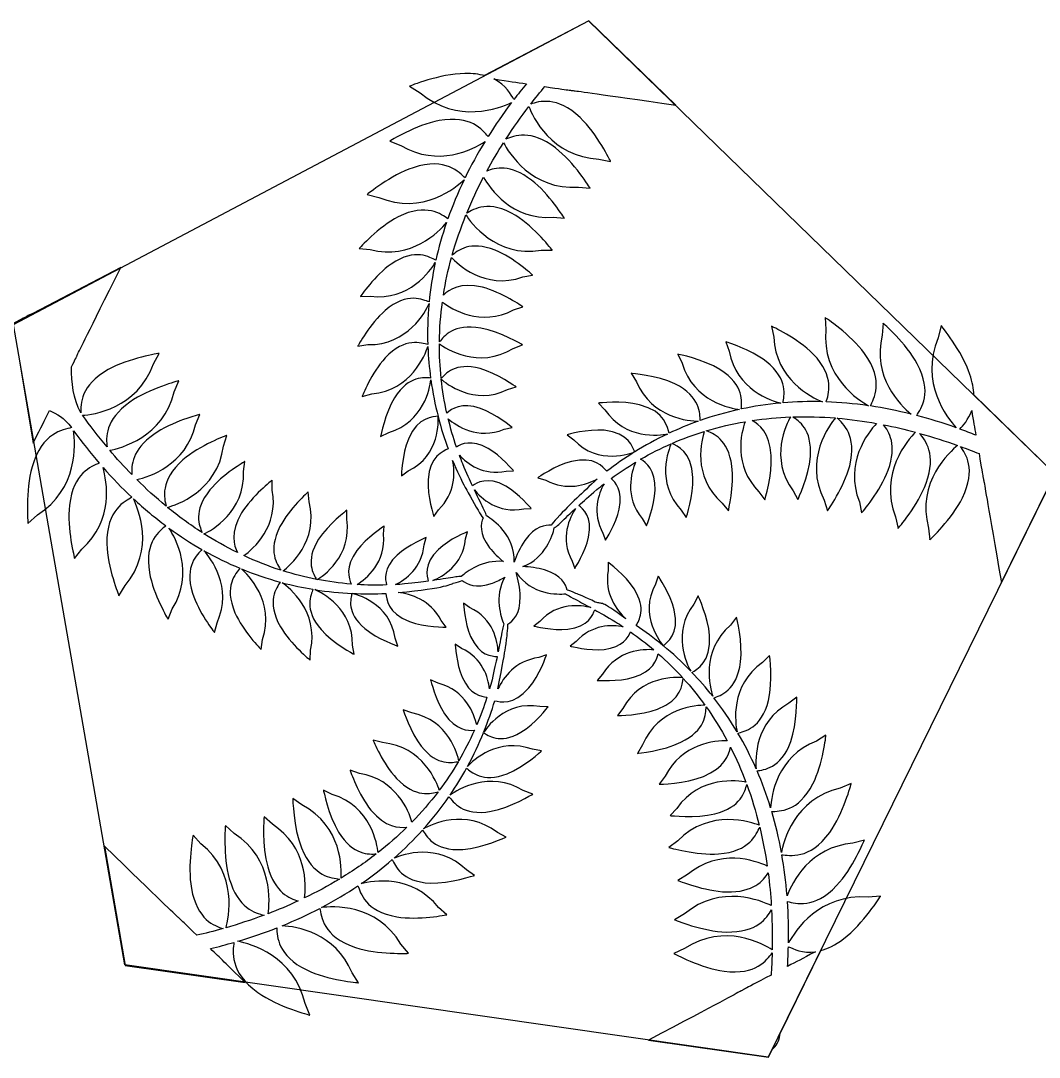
# Model space of a CAD drawing. Extents: x 3 to 836, y 0 to 587.
# Drawn here: x 282.9 to 557.4, y 285.3 to 564.7 of the extents above; entities that cross this region are included whole.
import ezdxf

# ---------------------------------------------------------------- set-up
doc = ezdxf.new("R2010")
doc.units = 0
doc.layers.add('Layer_1', color=7, linetype='CONTINUOUS')

msp = doc.modelspace()

# ---------------------------------------------------------------- linework, layer by layer
at = {"layer": 'Layer_1', "color": 7}
msp.add_lwpolyline([(281.009825, 482.801567), (435.924309, 564.614141), (561.603915, 442.563171), (484.36369, 285.31896), (310.946993, 310.187663), (281.009825, 482.801567)], dxfattribs=at)
at = {"layer": 'Layer_1', "color": 1}
for points in [[(459.466152, 541.895523), (436.027484, 564.661604), (407.923204, 549.861433)], [(410.378052, 548.961924), (410.378052, 548.961924)], [(387.695201, 547.013009), (390.592199, 545.25573)], [(382.388013, 532.23951), (385.34799, 531.064068)], [(438.750158, 527.393452), (441.885308, 526.744735)], [(433.235809, 519.796449), (436.402054, 519.49455)], [(376.284438, 517.829353), (379.386916, 517.057419)], [(426.416864, 511.698294), (429.42643, 511.417651)], [(374.128529, 503.29052), (377.115657, 503.020899)], [(423.136576, 502.808921), (426.155193, 502.830218)], [(309.865211, 498.118849), (286.171136, 485.776023)], [(418.23437, 495.607558), (420.869552, 496.095736)], [(374.44363, 490.323226), (377.137419, 490.420478)], [(415.703208, 486.712253), (418.257684, 487.546461)], [(283.297014, 484.291084), (280.901977, 483.044318), (280.901977, 483.044318)], [(499.695387, 484.643874), (499.896591, 481.481179)], [(485.199128, 482.350198), (485.834934, 479.39182)], [(515.291594, 483.166262), (515.057012, 479.96695)], [(530.960224, 482.516527), (530.17845, 479.22391)], [(472.918828, 478.16027), (473.819959, 475.628627)], [(318.69073, 472.197395), (320.236219, 475.003453)], [(373.766254, 476.979952), (376.435686, 477.367746)], [(415.642325, 476.32503), (418.117279, 477.337566)], [(282.408255, 473.976283), (286.27237, 450.826125)], [(459.984249, 474.793091), (461.141653, 472.386243)], [(447.397691, 469.639469), (448.84483, 467.368833)], [(324.300543, 464.678876), (325.520863, 467.616807)], [(374.901759, 463.414693), (377.501901, 464.115055)], [(414.110329, 465.26777), (416.408531, 465.977183)], [(560.947344, 441.21446), (561.619705, 442.583239), (539.756893, 463.851055)], [(438.610424, 461.616872), (440.322493, 459.828872)], [(330.020599, 455.797099), (331.163764, 458.577958)], [(337.574696, 450.025294), (338.43757, 452.915981)], [(379.90852, 452.627179), (382.148062, 453.727499)], [(413.16843, 454.561273), (415.311531, 455.068341)], [(430.162108, 453.093539), (431.949361, 451.742113)], [(535.975869, 454.62273), (535.975869, 454.62273)], [(342.978219, 443.220879), (343.306107, 445.872999)], [(385.506563, 442.022726), (387.342202, 443.321448)], [(413.728761, 443.283983), (415.740778, 443.354082)], [(422.272048, 441.510655), (424.412409, 440.821377)], [(350.717329, 438.165938), (350.698399, 440.849153)], [(547.19115, 413.266469), (559.900225, 439.082755)], [(360.656603, 435.038406), (360.414071, 437.720043)], [(481.857895, 437.727139), (483.41644, 435.513192)], [(491.113724, 437.971331), (492.349073, 435.609756)], [(418.485144, 433.120817), (420.508183, 433.213355)], [(471.91752, 434.671781), (473.631561, 432.604279)], [(499.42755, 435.447265), (500.353486, 432.569198)], [(508.923166, 434.988752), (509.536533, 432.041397)], [(284.870814, 429.204102), (287.404014, 431.469278)], [(370.763599, 430.324409), (370.780101, 432.739539)], [(394.226762, 431.026619), (395.510871, 432.846938)], [(450.424298, 430.495118), (451.544691, 428.579956)], [(460.906758, 432.782837), (462.273586, 430.80233)], [(518.679004, 430.920754), (519.349455, 427.806092)], [(380.698161, 426.280033), (380.883942, 428.472745)], [(527.566406, 427.919968), (527.87941, 424.758061)], [(391.652691, 423.461541), (392.164429, 425.410579)], [(402.77762, 425.015872), (403.289358, 426.96491)], [(439.830453, 426.563062), (440.514666, 424.667184)], [(297.426069, 419.777977), (299.40971, 422.28525)], [(431.565572, 418.980195), (432.249786, 417.084317)], [(441.193814, 418.735067), (441.20959, 416.499055)], [(454.693001, 414.972995), (453.958845, 412.854678)], [(309.382175, 409.699149), (311.028837, 412.427657)], [(465.4527, 409.65985), (464.294175, 407.471456)], [(322.620003, 403.36369), (323.763167, 406.144549)], [(403.891913, 406.530955), (402.218038, 407.659569)], [(335.111407, 399.81812), (335.830991, 402.4171)], [(397.601229, 401.209321), (396.247001, 402.988665)], [(422.791403, 402.762297), (421.20141, 401.510031)], [(475.84669, 403.885719), (474.150813, 401.794159)], [(347.67721, 395.233241), (348.094459, 397.897172)], [(384.533219, 396.152928), (383.847428, 398.272407)], [(432.612608, 397.353086), (431.022614, 396.100819)], [(360.94688, 392.308096), (361.050772, 395.014538)], [(372.742219, 393.92306), (372.356002, 396.368891)], [(401.688718, 395.524864), (400.014843, 396.653477)], [(424.632688, 393.752529), (422.513209, 393.066738)], [(484.74088, 393.584038), (482.819823, 391.714501)], [(439.707338, 388.548092), (438.254345, 386.89429)], [(395.393363, 386.11109), (393.385682, 387.013772)], [(492.031292, 382.398952), (489.929935, 380.729395)], [(388.283123, 378.100361), (386.007734, 378.911673)], [(425.078105, 379.746357), (422.852721, 379.808921)], [(445.217182, 379.351775), (443.766161, 377.418471)], [(499.919276, 372.090172), (497.347488, 370.540282)], [(380.457184, 370.106908), (377.858598, 370.770592)], [(450.485718, 369.494099), (449.092964, 367.225788)], [(423.261106, 367.882083), (420.831799, 368.323348)], [(374.232281, 361.800512), (371.676995, 362.665753)], [(456.56046, 361.050869), (454.965755, 358.881758)], [(506.719637, 359.056809), (503.765167, 357.862017)], [(358.672815, 353.316453), (356.234042, 355.099326)], [(366.892879, 356.158422), (364.491906, 357.337808)], [(420.883526, 356.237465), (418.360913, 357.225923)], [(459.729964, 352.363529), (457.898663, 350.449904)], [(350.737794, 348.106204), (348.487583, 350.102839)], [(340.446657, 345.640945), (338.072441, 347.782053)], [(331.499494, 342.849749), (329.36974, 345.205014)], [(413.72017, 344.659708), (411.363286, 345.928851)], [(459.992652, 343.655681), (457.556681, 341.871957)], [(510.270686, 343.8315), (507.16823, 343.015787)], [(305.475545, 342.207737), (311.091584, 310.035999), (343.43588, 305.456532)], [(405.228575, 334.347171), (403.026398, 335.874559)], [(462.561429, 334.53924), (459.967202, 333.000372)], [(514.648035, 328.757368), (511.273549, 328.465225)], [(397.756574, 323.72877), (395.506363, 325.725405)], [(461.830926, 323.979582), (459.091832, 322.372609)], [(387.387201, 313.3359), (385.34602, 315.814777)], [(461.818845, 314.598958), (458.9211, 313.292743)], [(487.572654, 291.726225), (498.517443, 314.064036)], [(489.789072, 315.120535), (489.789072, 315.120535)], [(373.903519, 305.391975), (372.196163, 308.096819)], [(360.850123, 296.679623), (359.553352, 299.823408)], [(452.098024, 289.933015), (484.431297, 285.331109), (485.511483, 287.530131)]]:
    msp.add_lwpolyline(points, dxfattribs=at)
for points in [[(402.585897, 550.449891), (395.863549, 550.338174), (387.695201, 547.013009), (387.695201, 547.013009)], [(407.923204, 549.861433), (406.443534, 550.250869), (404.693135, 550.486282), (402.585897, 550.449891)], [(410.378052, 548.961924), (414.71671, 548.319096), (416.455039, 548.050983), (419.175282, 547.648775)], [(415.817382, 543.421172), (415.052071, 544.704985), (413.753861, 547.307822), (410.378052, 548.961924)], [(419.175282, 547.648775), (418.018636, 546.232139), (416.885612, 544.824908), (415.817382, 543.421172)], [(424.167007, 546.923729), (440.766819, 544.475876), (416.773531, 548.086042), (459.466152, 541.895523)], [(390.592199, 545.25573), (400.600928, 536.738155), (411.951945, 541.087762), (415.16357, 542.600392)], [(420.343015, 542.20089), (421.653399, 543.899475), (422.925579, 545.446506), (424.167007, 546.923729)], [(415.16357, 542.600392), (412.852555, 539.516293), (410.755019, 536.464245), (408.855221, 533.443681)], [(433.684735, 538.571874), (427.377283, 544.538274), (422.556738, 542.892136), (420.343015, 542.20089)], [(408.855221, 533.443681), (407.398078, 535.187977), (404.297946, 539.344597), (395.643008, 537.733267)], [(413.656752, 532.728455), (415.719318, 535.911974), (417.797149, 538.837956), (419.844645, 541.526537)], [(419.844645, 541.526537), (420.797358, 539.06924), (425.846073, 527.891244), (438.750158, 527.393452)], [(395.643008, 537.733267), (389.446084, 536.58416), (382.388013, 532.23951), (382.388013, 532.23951)], [(441.885308, 526.744735), (441.885308, 526.744735), (438.275149, 534.227602), (433.684735, 538.571874)], [(427.022863, 530.396563), (420.38563, 535.466477), (415.885535, 533.688805), (413.656752, 532.728455)], [(385.34799, 531.064068), (395.413711, 525.048495), (404.784018, 529.988564), (408.037204, 532.118596)], [(408.037204, 532.118596), (406.012224, 528.809222), (404.244284, 525.554058), (402.672477, 522.331248)], [(408.518366, 524.13903), (409.971386, 526.812347), (411.487274, 529.366116), (413.026115, 531.784834)], [(413.026115, 531.784834), (414.388578, 529.194697), (420.588028, 518.949223), (433.235809, 519.796449)], [(402.672477, 522.331248), (401.143198, 523.622748), (397.568655, 528.013411), (388.666263, 525.061126)], [(436.402054, 519.49455), (436.402054, 519.49455), (432.045014, 526.560729), (427.022863, 530.396563)], [(420.577119, 521.697288), (414.834367, 526.083266), (410.772345, 525.043872), (408.518366, 524.13903)], [(388.666263, 525.061126), (382.684548, 523.075614), (376.284438, 517.829353), (376.284438, 517.829353)], [(403.119803, 512.808517), (404.508687, 516.17917), (406.011683, 519.413624), (407.624376, 522.489172)], [(407.624376, 522.489172), (409.337708, 519.457305), (415.187727, 510.947324), (426.416864, 511.698294)], [(379.386916, 517.057419), (391.21311, 512.029231), (400.437498, 519.918351), (402.418964, 521.815151)], [(402.418964, 521.815151), (400.697592, 518.246582), (399.25507, 514.73603), (398.032107, 511.29678)], [(429.42643, 511.417651), (429.42643, 511.417651), (425.309932, 518.081784), (420.577119, 521.697288)], [(398.032107, 511.29678), (396.349988, 512.380956), (392.361498, 515.699961), (384.656573, 511.794985)], [(416.32882, 512.141429), (409.095886, 516.587794), (404.931175, 513.794297), (403.119803, 512.808517)], [(384.656573, 511.794985), (379.346351, 509.104432), (374.128529, 503.29052), (374.128529, 503.29052)], [(399.186065, 501.454797), (400.243972, 505.219271), (401.494985, 508.842023), (402.910774, 512.326276)], [(402.910774, 512.326276), (404.09003, 510.475404), (410.924205, 500.73721), (423.136576, 502.808921)], [(426.155193, 502.830218), (426.155193, 502.830218), (421.404003, 509.021976), (416.32882, 512.141429)], [(377.115657, 503.020899), (388.237784, 500.143156), (395.58491, 507.740622), (397.681365, 510.299231)], [(397.681365, 510.299231), (396.489501, 506.829009), (395.523265, 503.455996), (394.779012, 500.137933)], [(394.779012, 500.137933), (393.225057, 500.84127), (389.299171, 503.537045), (382.78959, 499.091811)], [(410.793236, 502.800099), (403.910604, 505.5437), (400.673688, 502.652166), (399.186065, 501.454797)], [(396.835637, 490.716001), (397.384336, 494.187496), (398.10002, 497.566537), (399.000264, 500.849733)], [(399.000264, 500.849733), (400.415872, 499.310856), (407.903846, 491.952056), (418.23437, 495.607558)], [(420.869552, 496.095736), (420.869552, 496.095736), (415.73067, 500.830283), (410.793236, 502.800099)], [(296.625846, 471.393209), (301.035015, 480.192762), (292.094216, 462.522191), (309.865211, 498.118849)], [(382.78959, 499.091811), (378.396259, 496.089067), (374.44363, 490.323226), (374.44363, 490.323226)], [(377.137419, 490.420478), (387.691015, 489.116501), (393.319849, 497.302831), (394.638035, 499.510806)], [(394.638035, 499.510806), (393.844837, 495.868214), (393.30946, 492.313354), (392.98006, 488.877521)], [(392.98006, 488.877521), (391.391408, 489.387018), (387.168534, 491.734886), (381.122532, 486.56892)], [(407.341719, 492.824998), (401.345369, 494.310286), (398.414354, 492.246484), (396.835637, 490.716001)], [(418.257684, 487.546461), (418.257684, 487.546461), (412.502035, 491.545913), (407.341719, 492.824998)], [(381.122532, 486.56892), (377.077371, 483.112277), (373.766254, 476.979952), (373.766254, 476.979952)], [(376.435686, 477.367746), (387.315937, 477.202443), (392.02173, 486.341339), (392.949754, 488.418902)], [(392.949754, 488.418902), (392.599255, 484.599931), (392.498692, 480.934244), (392.613708, 477.414803)], [(395.761868, 478.096653), (395.801637, 481.758698), (396.069467, 485.326286), (396.547088, 488.824405)], [(396.547088, 488.824405), (399.088515, 486.919803), (406.843128, 482.141235), (415.703208, 486.712253)], [(286.171136, 485.776023), (285.006712, 485.227613), (284.006625, 484.733566), (283.297014, 484.291084)], [(510.306731, 475.002783), (506.618098, 480.113289), (499.695387, 484.643874), (499.695387, 484.643874)], [(406.904877, 481.842513), (399.506249, 483.140732), (396.953767, 479.536446), (395.761868, 478.096653)], [(418.117279, 477.337566), (418.117279, 477.337566), (412.139614, 480.923619), (406.904877, 481.842513)], [(496.466288, 474.838051), (492.306553, 479.096461), (485.199128, 482.350198), (485.199128, 482.350198)], [(499.896591, 481.481179), (498.648016, 468.691242), (508.952554, 462.243729), (511.356423, 460.92261)], [(524.514895, 472.173704), (521.559576, 477.740433), (515.291594, 483.166262), (515.291594, 483.166262)], [(538.700621, 469.355647), (536.577271, 475.734835), (530.960224, 482.516527), (530.960224, 482.516527)], [(392.613708, 477.414803), (390.970887, 477.74647), (386.561242, 479.577427), (381.134508, 473.778377)], [(483.779305, 472.825474), (479.596828, 476.115582), (472.918828, 478.16027), (472.918828, 478.16027)], [(485.834934, 479.39182), (486.426504, 467.918651), (495.891019, 463.230217), (498.960712, 461.997939)], [(515.057012, 479.96695), (512.338364, 468.560158), (519.869533, 461.097882), (522.877429, 458.633603)], [(530.17845, 479.22391), (525.055977, 467.12087), (532.605309, 457.594758), (535.011781, 454.984889)], [(320.236219, 475.003453), (320.236219, 475.003453), (312.02035, 473.761634), (306.514717, 470.658009)], [(377.501901, 464.115055), (388.189171, 465.146388), (391.883779, 474.513369), (392.640091, 476.844778)], [(392.640091, 476.844778), (392.75516, 473.902057), (393.014751, 471.082043), (393.381865, 468.375103)], [(396.233605, 468.283398), (395.894321, 471.424247), (395.731399, 474.506869), (395.743373, 477.548672)], [(395.743373, 477.548672), (397.417766, 476.346503), (406.254099, 470.626055), (415.642325, 476.32503)], [(473.819959, 475.628627), (475.742249, 465.169986), (485.224978, 462.234208), (487.726722, 461.639165)], [(511.904799, 460.848215), (512.678004, 462.694504), (515.793845, 467.396204), (510.306731, 475.002783)], [(299.591506, 458.321664), (302.220549, 458.506588), (314.406292, 460.015159), (318.69073, 472.197395)], [(381.134508, 473.778377), (377.501969, 469.890591), (374.901759, 463.414693), (374.901759, 463.414693)], [(406.713699, 470.906519), (399.855441, 472.751664), (397.337841, 469.332883), (396.233605, 468.283398)], [(471.350568, 470.658191), (466.839557, 473.47998), (459.984249, 474.793091), (459.984249, 474.793091)], [(461.141653, 472.386243), (464.248158, 461.957596), (474.398589, 460.179507), (476.658876, 459.917527)], [(488.36367, 461.688381), (488.568398, 463.381755), (489.97274, 467.949352), (483.779305, 472.825474)], [(499.989751, 461.938116), (500.519323, 463.868009), (502.502959, 468.659603), (496.466288, 474.838051)], [(524.367059, 458.263972), (525.593861, 460.177275), (528.648539, 464.400904), (524.514895, 472.173704)], [(299.083671, 458.988918), (297.081007, 462.769799), (296.565247, 467.129148), (296.614841, 471.370806)], [(296.614841, 471.370806), (296.616281, 471.373664), (296.624265, 471.390063), (296.625846, 471.393209)], [(306.514717, 470.658009), (298.952438, 466.392639), (299.076632, 461.308058), (299.083671, 458.988918)], [(416.408531, 465.977183), (416.408531, 465.977183), (411.34325, 469.663322), (406.713699, 470.906519)], [(459.157264, 466.815476), (454.358753, 469.11427), (447.397691, 469.639469), (447.397691, 469.639469)], [(477.10529, 460.032483), (477.114696, 461.700833), (478.092299, 466.440552), (471.350568, 470.658191)], [(539.756893, 463.851055), (539.706692, 465.436034), (539.402766, 467.250774), (538.700621, 469.355647)], [(325.520863, 467.616807), (325.520863, 467.616807), (317.493071, 465.555021), (312.345785, 461.888822)], [(382.148062, 453.727499), (391.565058, 456.565219), (393.182013, 465.659493), (393.441315, 467.872394)], [(393.381865, 468.375103), (391.869491, 468.369989), (387.518855, 469.263711), (383.669845, 463.062871)], [(393.441315, 467.872394), (393.934113, 464.378559), (394.605947, 461.109868), (395.3889, 458.058372)], [(397.764294, 458.92484), (397.077444, 462.004739), (396.587995, 465.052908), (396.257622, 468.048775)], [(396.257622, 468.048775), (397.375908, 467.059074), (404.994415, 460.790485), (414.110329, 465.26777)], [(448.84483, 467.368833), (453.034947, 457.483263), (463.072034, 456.775137), (465.522945, 456.753109)], [(466.058326, 456.935776), (465.881838, 458.602414), (466.317277, 463.378494), (459.157264, 466.815476)], [(306.891738, 448.914367), (309.768611, 449.451602), (321.376852, 452.344531), (324.300543, 464.678876)], [(312.345785, 461.888822), (305.542701, 457.04377), (305.921442, 452.20556), (306.181162, 449.792622)], [(383.669845, 463.062871), (381.102812, 458.929899), (379.90852, 452.627179), (379.90852, 452.627179)], [(406.8343, 460.151616), (401.629758, 461.952714), (399.065201, 460.060942), (397.764294, 458.92484)], [(449.693651, 461.158398), (444.980763, 462.366575), (438.610424, 461.616872), (438.610424, 461.616872)], [(457.65246, 453.488743), (457.193854, 454.929907), (456.763605, 459.347008), (449.693651, 461.158398)], [(487.726722, 461.639165), (484.013941, 461.303), (480.481668, 460.749062), (477.10529, 460.032483)], [(498.960712, 461.997939), (495.292778, 462.093803), (491.752174, 461.973861), (488.36367, 461.688381)], [(511.356423, 460.92261), (507.435827, 461.494062), (503.637483, 461.803305), (499.989751, 461.938116)], [(286.27237, 450.826125), (288.799695, 455.848908), (289.132364, 456.495302), (290.693892, 459.600563)], [(290.693892, 459.600563), (292.641598, 458.683312), (294.61404, 457.774703), (296.596159, 455.002249)], [(306.181162, 449.792622), (303.74821, 452.702901), (301.55597, 455.571822), (299.591506, 458.321664)], [(331.163764, 458.577958), (331.163764, 458.577958), (323.609275, 456.623231), (318.757901, 453.168457)], [(395.3889, 458.058372), (394.128538, 457.810361), (389.997585, 458.155056), (387.382244, 451.908445)], [(415.311531, 455.068341), (415.311531, 455.068341), (410.935208, 458.733262), (406.8343, 460.151616)], [(440.322493, 459.828872), (445.854694, 451.697004), (455.029084, 452.86788), (457.217857, 453.284425)], [(476.658876, 459.917527), (472.910668, 459.106149), (469.381132, 458.101363), (466.058326, 456.935776)], [(522.877429, 458.633603), (519.112998, 459.572456), (515.450715, 460.315679), (511.904799, 460.848215)], [(535.011781, 454.984889), (531.376421, 456.264163), (527.818452, 457.357884), (524.367059, 458.263972)], [(535.975869, 454.62273), (536.79136, 455.536675), (538.337622, 457.058643), (539.182986, 459.620732)], [(539.182986, 459.620732), (539.672429, 456.716985), (539.975126, 454.975044), (540.314464, 452.965067)], [(314.18132, 441.016378), (317.583819, 441.758461), (327.42368, 444.846587), (330.020599, 455.797099)], [(387.342202, 443.321448), (396.062652, 447.548622), (395.476735, 457.054203), (395.400711, 457.96901)], [(395.400711, 457.96901), (396.211563, 454.819571), (397.139376, 451.917836), (398.100573, 449.289538)], [(400.344488, 449.774937), (399.474072, 452.336227), (398.732751, 454.869427), (398.121761, 457.384437)], [(398.121761, 457.384437), (400.358368, 455.488374), (406.055318, 451.668582), (413.16843, 454.561273)], [(465.522945, 456.753109), (462.7503, 455.760504), (460.124575, 454.651058), (457.65246, 453.488743)], [(467.643254, 454.151804), (471.148546, 455.212529), (474.644253, 456.013377), (478.124531, 456.607224)], [(478.124531, 456.607224), (477.070127, 453.611465), (474.839323, 444.807731), (481.857895, 437.727139)], [(480.00073, 456.911157), (483.476927, 457.429215), (486.933935, 457.752305), (490.335977, 457.878525)], [(485.165333, 447.522334), (484.783222, 453.688069), (481.934345, 455.864315), (480.00073, 456.911157)], [(490.335977, 457.878525), (489.292682, 456.066444), (484.527336, 446.729286), (491.113724, 437.971331)], [(490.950881, 457.882863), (494.859317, 458.003075), (498.709186, 457.911536), (502.457688, 457.606267)], [(495.710813, 447.216594), (496.263163, 454.605284), (492.539398, 456.822989), (490.950881, 457.882863)], [(502.457688, 457.606267), (501.045865, 455.926047), (493.787408, 446.475543), (499.42755, 435.447265)], [(506.305172, 444.742142), (508.376757, 452.975857), (504.445035, 456.121721), (502.961221, 457.553899)], [(502.961221, 457.553899), (506.593278, 457.24022), (510.130348, 456.757282), (513.54805, 456.14157)], [(513.54805, 456.14157), (511.169865, 453.597574), (504.837921, 445.475324), (508.923166, 434.988752)], [(516.689261, 443.540814), (519.150304, 450.33487), (516.92349, 453.91807), (515.384104, 455.796744)], [(515.384104, 455.796744), (518.370212, 455.212681), (521.260819, 454.520478), (524.029783, 453.778147)], [(541.165667, 448.00686), (543.878044, 431.980379), (539.929183, 455.567343), (547.19115, 413.266469)], [(296.596159, 455.002249), (294.338821, 454.454776), (288.659097, 453.679245), (285.981929, 444.451123)], [(287.404014, 431.469278), (298.4963, 438.518007), (297.680811, 450.641664), (297.183517, 454.156666)], [(297.183517, 454.156666), (299.448106, 451.038328), (301.762465, 448.124118), (304.087713, 445.417411)], [(318.757901, 453.168457), (312.872296, 448.976128), (312.686895, 444.769548), (312.886148, 442.348914)], [(338.43757, 452.915981), (338.43757, 452.915981), (331.111473, 450.219964), (326.632849, 446.292034)], [(440.160376, 454.282142), (435.76223, 454.689606), (430.162108, 453.093539), (430.162108, 453.093539)], [(448.419132, 448.470585), (447.80443, 449.598489), (446.903463, 453.660725), (440.160376, 454.282142)], [(457.217857, 453.284425), (454.032812, 451.766138), (451.09517, 450.132963), (448.419132, 448.470585)], [(458.43195, 450.766172), (461.326323, 452.032117), (464.21362, 453.090432), (467.118896, 453.991575)], [(467.118896, 453.991575), (466.474434, 452.033648), (463.664482, 441.917785), (471.91752, 434.671781)], [(474.563994, 444.652384), (473.582752, 452.099691), (469.374305, 453.446765), (467.643254, 454.151804)], [(524.029783, 453.778147), (521.967728, 451.701388), (514.076333, 442.731736), (518.679004, 430.920754)], [(526.910797, 440.023952), (529.75593, 447.876461), (526.712482, 451.623669), (525.127717, 453.461655)], [(525.127717, 453.461655), (528.78339, 452.44926), (532.213157, 451.348813), (535.392159, 450.20225)], [(540.314464, 452.965067), (538.854927, 453.541575), (537.406378, 454.107373), (535.975869, 454.62273)], [(322.474347, 433.516789), (324.590835, 434.0972), (335.949465, 437.745523), (337.574696, 450.025294)], [(387.382244, 451.908445), (385.674062, 447.835114), (385.506563, 442.022726), (385.506563, 442.022726)], [(408.855512, 449.410121), (404.370212, 451.930133), (401.709478, 450.595565), (400.344488, 449.774937)], [(431.949361, 451.742113), (438.598049, 444.691583), (447.502354, 448.100792), (448.35221, 448.447752)], [(449.953661, 446.491262), (452.685617, 448.070492), (455.450384, 449.438846), (458.209138, 450.652793)], [(458.209138, 450.652793), (457.600512, 449.289108), (453.900838, 440.135614), (460.906758, 432.782837)], [(464.076034, 441.559621), (463.778637, 448.655516), (459.764377, 450.027662), (458.43195, 450.766172)], [(535.392159, 450.20225), (533.333888, 448.556191), (524.169903, 440.378984), (527.566406, 427.919968)], [(536.710331, 436.10161), (540.509595, 443.908479), (537.500293, 448.023905), (536.176735, 449.92827)], [(536.176735, 449.92827), (537.928376, 449.284127), (539.587973, 448.653868), (541.165667, 448.00686)], [(312.886148, 442.348914), (310.76079, 444.526272), (308.748483, 446.730169), (306.891738, 448.914367)], [(398.100573, 449.289538), (396.773988, 448.623903), (393.146401, 447.374523), (392.736613, 440.978036)], [(402.031399, 445.213966), (401.720549, 445.988871), (401.428702, 446.77363), (401.142868, 447.544446)], [(401.142868, 447.544446), (403.241213, 445.312913), (407.544023, 441.984151), (413.728761, 443.283983)], [(415.740778, 443.354082), (415.740778, 443.354082), (412.363789, 447.438122), (408.855512, 449.410121)], [(440.875413, 443.263097), (439.842461, 444.32888), (437.555768, 447.418404), (431.330991, 445.890287)], [(448.35221, 448.447752), (445.591121, 446.729394), (443.094278, 444.968538), (440.875413, 443.263097)], [(483.41644, 435.513192), (483.41644, 435.513192), (485.493421, 442.21598), (485.165333, 447.522334)], [(492.349073, 435.609756), (492.349073, 435.609756), (495.313028, 441.915624), (495.710813, 447.216594)], [(285.981929, 444.451123), (284.10445, 437.99529), (284.870814, 429.204102), (284.870814, 429.204102)], [(304.087713, 445.417411), (301.991017, 444.540065), (297.076941, 442.813243), (296.061836, 434.068362)], [(299.40971, 422.28525), (308.128315, 430.12693), (306.177101, 440.513661), (305.102201, 444.250604)], [(305.102201, 444.250604), (307.666414, 441.339033), (310.246932, 438.685999), (312.862214, 436.232947)], [(326.632849, 446.292034), (320.249688, 440.693752), (321.673455, 435.871069), (322.080679, 433.849431)], [(343.306107, 445.872999), (343.306107, 445.872999), (337.263042, 442.362339), (333.923615, 438.226343)], [(395.510871, 432.846938), (400.066944, 437.397523), (399.985156, 442.819836), (399.307588, 446.189842)], [(399.307588, 446.189842), (400.479336, 443.310776), (401.671407, 440.857085), (402.713666, 438.834665)], [(404.655641, 439.329114), (403.9958, 440.777145), (403.161689, 442.656695), (402.031399, 445.213966)], [(431.330991, 445.890287), (427.044714, 444.835991), (422.272048, 441.510655), (422.272048, 441.510655)], [(441.996201, 441.292035), (444.17838, 442.890768), (446.390684, 444.339366), (448.606553, 445.676753)], [(448.606553, 445.676753), (447.468831, 442.974329), (445.530836, 436.412717), (450.424298, 430.495118)], [(453.869547, 438.189329), (454.026254, 443.69449), (451.42771, 445.591123), (449.953661, 446.491262)], [(473.631561, 432.604279), (473.631561, 432.604279), (475.257908, 439.383115), (474.563994, 444.652384)], [(500.353486, 432.569198), (500.353486, 432.569198), (504.851609, 438.965156), (506.305172, 444.742142)], [(332.307778, 426.374669), (334.195945, 427.272955), (343.421664, 432.271649), (342.978219, 443.220879)], [(413.611896, 439.246955), (408.572069, 442.078806), (405.836839, 440.029523), (404.655641, 439.329114)], [(462.273586, 430.80233), (462.273586, 430.80233), (464.279021, 436.770353), (464.076034, 441.559621)], [(509.536533, 432.041397), (509.536533, 432.041397), (514.66021, 437.941324), (516.689261, 443.540814)], [(322.080679, 433.849431), (319.270159, 436.171335), (316.643838, 438.567729), (314.18132, 441.016378)], [(350.698399, 440.849153), (350.698399, 440.849153), (345.198769, 436.555949), (342.453611, 432.003018)], [(392.736613, 440.978036), (392.456417, 436.572903), (394.226762, 431.026619), (394.226762, 431.026619)], [(402.713666, 438.834665), (402.803778, 438.753322), (404.947972, 434.861012), (406.155551, 432.74315)], [(420.508183, 433.213355), (420.508183, 433.213355), (417.119003, 437.274301), (413.611896, 439.246955)], [(424.412409, 440.821377), (430.120294, 437.840387), (435.262222, 439.541296), (438.273714, 441.198688)], [(438.273714, 441.198688), (434.099129, 437.251772), (431.290697, 434.74166), (427.491783, 430.646379)], [(440.116867, 439.847657), (438.617646, 437.176471), (436.735002, 432.072941), (439.830453, 426.563062)], [(438.159983, 438.302106), (438.805939, 438.831143), (439.467303, 439.343735), (440.116867, 439.847657)], [(444.212244, 433.045193), (445.270534, 438.079909), (443.188535, 440.236121), (441.996201, 441.292035)], [(519.349455, 427.806092), (519.349455, 427.806092), (524.758353, 434.082355), (526.910797, 440.023952)], [(312.862214, 436.232947), (311.176891, 435.152959), (305.937629, 433.040331), (306.13072, 423.663162)], [(311.028837, 412.427657), (319.323663, 422.24283), (314.506145, 433.380346), (313.278716, 435.833383)], [(313.278716, 435.833383), (316.180214, 433.135411), (319.114757, 430.733138), (322.039807, 428.549529)], [(333.923615, 438.226343), (329.270756, 432.46017), (331.085963, 428.514738), (331.790892, 426.739982)], [(343.071421, 420.502521), (345.6413, 422.368549), (352.469513, 428.351406), (350.717329, 438.165938)], [(360.414071, 437.720043), (360.414071, 437.720043), (355.211181, 433.049525), (352.788131, 428.319243)], [(407.900702, 432.610097), (406.977629, 434.503799), (406.496734, 435.382634), (405.189071, 438.203636)], [(405.189071, 438.203636), (406.899403, 436.120165), (411.480305, 431.646806), (418.485144, 433.120817)], [(433.337652, 434.041809), (434.521023, 435.105676), (436.059608, 436.456674), (438.159983, 438.302106)], [(451.544691, 428.579956), (451.544691, 428.579956), (453.746844, 433.851804), (453.869547, 438.189329)], [(527.87941, 424.758061), (527.87941, 424.758061), (533.943345, 430.419332), (536.710331, 436.10161)], [(296.061836, 434.068362), (295.330636, 427.808365), (297.426069, 419.777977), (297.426069, 419.777977)], [(331.790892, 426.739982), (328.506405, 428.861878), (325.385464, 431.135649), (322.474347, 433.516789)], [(353.62128, 416.406582), (355.264116, 417.651529), (363.330616, 424.386329), (360.656603, 435.038406)], [(427.906334, 428.938669), (429.435869, 430.387353), (430.116962, 431.091821), (432.415702, 433.185577)], [(432.415702, 433.185577), (430.941334, 430.928977), (428.057921, 425.220142), (431.565572, 418.980195)], [(435.947364, 425.462326), (437.13676, 431.119588), (434.360167, 433.125161), (433.337652, 434.041809)], [(440.514666, 424.667184), (440.514666, 424.667184), (443.383609, 429.106893), (444.212244, 433.045193)], [(342.453611, 432.003018), (339.264596, 426.712225), (340.358727, 423.277899), (341.355034, 421.317777)], [(362.839351, 414.078966), (364.115033, 414.855304), (372.350715, 420.293086), (370.763599, 430.324409)], [(370.780101, 432.739539), (370.780101, 432.739539), (365.753298, 428.960688), (363.199019, 424.904342)], [(406.155551, 432.74315), (406.707044, 431.764402), (407.141436, 431.084737), (407.512146, 430.628404)], [(407.512146, 430.628404), (406.951558, 429.17611), (406.31067, 426.528615), (409.267992, 422.635469)], [(408.458543, 431.194094), (408.338152, 431.596001), (408.162917, 432.077488), (407.900702, 432.610097)], [(415.88085, 418.746529), (416.100486, 426.100239), (410.330749, 430.093892), (408.458543, 431.194094)], [(427.491783, 430.646379), (426.723575, 429.826656), (426.208554, 429.168958), (425.884478, 428.678431)], [(322.039807, 428.549529), (320.50743, 427.262356), (316.166253, 424.443246), (317.62306, 415.928992)], [(323.763167, 406.144549), (329.795577, 415.921746), (324.697425, 425.159848), (322.871628, 427.918103)], [(322.871628, 427.918103), (325.83543, 425.755068), (328.805763, 423.823792), (331.75631, 422.133324)], [(352.788131, 428.319243), (349.363933, 421.633436), (352.059697, 418.123087), (353.083533, 416.559317)], [(380.883942, 428.472745), (380.883942, 428.472745), (376.060951, 425.3795), (373.495345, 421.879955)], [(418.248326, 417.555744), (424.37384, 419.925542), (426.246391, 425.976524), (426.705671, 427.968665)], [(425.884478, 428.678431), (424.330904, 428.77748), (421.617677, 428.603623), (418.791096, 424.614543)], [(426.705671, 427.968665), (427.052949, 428.204094), (427.476924, 428.528744), (427.906334, 428.938669)], [(341.355034, 421.317777), (338.200177, 422.866687), (335.178979, 424.54544), (332.307778, 426.374669)], [(363.199019, 424.904342), (359.411769, 418.896278), (361.927541, 415.475653), (362.604333, 414.11085)], [(373.560025, 412.712304), (376.031788, 414.289606), (381.362449, 418.630032), (380.698161, 426.280033)], [(392.164429, 425.410579), (392.164429, 425.410579), (387.28015, 423.40721), (384.360492, 420.637299)], [(393.990394, 413.81798), (396.485859, 414.837144), (402.118381, 417.888047), (402.77762, 425.015872)], [(403.289358, 426.96491), (403.289358, 426.96491), (398.394345, 424.937784), (395.474399, 422.169191)], [(418.791096, 424.614543), (417.498348, 422.789608), (416.529149, 420.499212), (415.88085, 418.746529)], [(432.249786, 417.084317), (432.249786, 417.084317), (435.117749, 421.524953), (435.947364, 425.462326)], [(306.13072, 423.663162), (306.262183, 417.361892), (309.382175, 409.699149), (309.382175, 409.699149)], [(331.75631, 422.133324), (330.625638, 420.856208), (326.88602, 417.907379), (329.211818, 410.375722)], [(335.830991, 402.4171), (340.191911, 412.115589), (334.026793, 419.924163), (332.306263, 421.835327)], [(332.306263, 421.835327), (335.552447, 420.002312), (338.780526, 418.447017), (341.966038, 417.118139)], [(373.495345, 421.879955), (370.238302, 417.438889), (371.30355, 414.413777), (372.00505, 412.835501)], [(383.879932, 412.684489), (386.631406, 414.030699), (391.069099, 417.168681), (391.652691, 423.461541)], [(395.474399, 422.169191), (391.28115, 418.189739), (392.430195, 414.954465), (392.750748, 413.619163)], [(409.267992, 422.635469), (410.323125, 421.246878), (411.734228, 419.960609), (413.006276, 418.905156)], [(353.083533, 416.559317), (349.596398, 417.678264), (346.272723, 419.013652), (343.071421, 420.502521)], [(384.360492, 420.637299), (380.628856, 417.095663), (381.117915, 414.146986), (381.499052, 412.600607)], [(413.006276, 418.905156), (407.358839, 419.543294), (403.028792, 416.144501), (401.641637, 414.878217)], [(341.966038, 417.118139), (341.01031, 415.750642), (337.513213, 412.4135), (340.664347, 405.112152)], [(348.094459, 397.897172), (351.46386, 408.243882), (344.092047, 415.442275), (342.380962, 416.942177)], [(342.380962, 416.942177), (345.926332, 415.480064), (349.407477, 414.310929), (352.804055, 413.382014)], [(362.604333, 414.11085), (359.503274, 414.713748), (356.524019, 415.497296), (353.62128, 416.406582)], [(424.079685, 416.668895), (422.211371, 417.231527), (420.019965, 417.468487), (418.248326, 417.555744)], [(430.18903, 411.244676), (429.78869, 412.749041), (428.760816, 415.258455), (424.079685, 416.668895)], [(441.20959, 416.499055), (440.199628, 410.139374), (443.456634, 405.812617), (445.986087, 403.484973)], [(448.221207, 411.550788), (445.857894, 415.278848), (441.193814, 418.735067), (441.193814, 418.735067)], [(317.62306, 415.928992), (318.62636, 410.061223), (322.620003, 403.36369), (322.620003, 403.36369)], [(372.00505, 412.835501), (368.859634, 413.088316), (365.799257, 413.51035), (362.839351, 414.078966)], [(392.750748, 413.619163), (391.172469, 413.416136), (389.115316, 413.194654), (386.338362, 412.869543)], [(400.133118, 414.755768), (398.051337, 414.43276), (397.071677, 414.234726), (393.990394, 413.81798)], [(399.496173, 413.118868), (400.594101, 413.356896), (401.372192, 413.576105), (401.917592, 413.795608)], [(401.641637, 414.878217), (401.222094, 414.881815), (400.71939, 414.849084), (400.133118, 414.755768)], [(401.917592, 413.795608), (403.139713, 412.831342), (405.458113, 411.438619), (410.050703, 413.115069)], [(410.050703, 413.115069), (411.166266, 413.522455), (412.295535, 414.094862), (413.337778, 414.703547)], [(413.337778, 414.703547), (410.446113, 409.414301), (412.341205, 403.881245), (413.102532, 402.09015)], [(417.533931, 409.467117), (417.506228, 411.740522), (416.934292, 414.163912), (416.426075, 415.944059)], [(416.426075, 415.944059), (420.571823, 409.864916), (427.609888, 410.013484), (429.771365, 410.224293)], [(458.994689, 405.86878), (457.981574, 410.16802), (454.693001, 414.972995), (454.693001, 414.972995)], [(352.804055, 413.382014), (352.00225, 411.910297), (348.961351, 408.226627), (352.900267, 401.329986)], [(361.050772, 395.014538), (363.2199, 405.530078), (355.368534, 411.807493), (353.364242, 413.218257)], [(353.364242, 413.218257), (356.209811, 412.459608), (358.989267, 411.891561), (361.683963, 411.443334)], [(361.683963, 411.443334), (361.242465, 409.996831), (359.085229, 406.098989), (363.873665, 400.591222)], [(372.356002, 396.368891), (372.424272, 406.203923), (364.20321, 410.445174), (362.165416, 411.346105)], [(362.165416, 411.346105), (365.64905, 410.785684), (368.987936, 410.473361), (372.134581, 410.32074)], [(381.499052, 412.600607), (378.794964, 412.524975), (376.143337, 412.55373), (373.560025, 412.712304)], [(386.338362, 412.869543), (385.506208, 412.801254), (384.700779, 412.730069), (383.879932, 412.684489)], [(384.610583, 410.542929), (397.723474, 411.71263), (399.250475, 413.029629), (399.496173, 413.118868)], [(432.532131, 410.344396), (431.510598, 410.81187), (430.757184, 411.093493), (430.18903, 411.244676)], [(448.771678, 401.671005), (449.453418, 402.989382), (451.650481, 406.135703), (448.221207, 411.550788)], [(453.958845, 412.854678), (449.390181, 404.308184), (455.478009, 396.939323), (456.077369, 396.244046)], [(329.211818, 410.375722), (330.784025, 405.291809), (335.111407, 399.81812), (335.111407, 399.81812)], [(372.134581, 410.32074), (371.999523, 409.043332), (370.449344, 405.19602), (375.645008, 400.853162)], [(372.21292, 410.310112), (375.461358, 410.155236), (378.507712, 410.186929), (381.302626, 410.32952)], [(383.847428, 398.272407), (382.382536, 407.852026), (373.109403, 410.11271), (372.21292, 410.310112)], [(381.302626, 410.32952), (381.547035, 408.865571), (381.671429, 405.028738), (387.661976, 402.749206)], [(396.247001, 402.988665), (393.243923, 408.684945), (388.030435, 410.195603), (384.610583, 410.542929)], [(414.198905, 401.997295), (415.513813, 402.830589), (417.59284, 404.578472), (417.533931, 409.467117)], [(436.517243, 406.492838), (433.908787, 407.172592), (427.591031, 408.073061), (422.791403, 402.762297)], [(429.771365, 410.224293), (430.105054, 409.969976), (430.526327, 409.704999), (431.051572, 409.42832)], [(431.051572, 409.42832), (432.911642, 408.439227), (433.800919, 408.005969), (436.517243, 406.492838)], [(437.758841, 407.9998), (435.067399, 409.304042), (433.17555, 410.049946), (432.532131, 410.344396)], [(445.986087, 403.484973), (438.807301, 408.850095), (439.949673, 407.210664), (437.758841, 407.9998)], [(468.546646, 399.004188), (468.193185, 403.85663), (465.4527, 409.65985), (465.4527, 409.65985)], [(340.664347, 405.112152), (342.773003, 400.226942), (347.67721, 395.233241), (347.67721, 395.233241)], [(402.218038, 407.659569), (402.218038, 407.659569), (402.526855, 402.379215), (404.170729, 398.70649)], [(411.568127, 394.543588), (411.434003, 397.2358), (410.397998, 403.54574), (403.891913, 406.530955)], [(430.31947, 400.679912), (436.061153, 401.352332), (437.095905, 404.624788), (437.639588, 405.885822)], [(437.639588, 405.885822), (439.024703, 405.102447), (440.801215, 404.07567), (443.219032, 402.671627)], [(456.133664, 396.18854), (457.007362, 397.13017), (460.551776, 399.278206), (458.994689, 405.86878)], [(464.294175, 407.471456), (458.345147, 399.639369), (462.391377, 391.317966), (463.482675, 389.37549)], [(387.661976, 402.749206), (391.788149, 401.18126), (397.601229, 401.209321), (397.601229, 401.209321)], [(443.219032, 402.671627), (443.926072, 402.22757), (444.601375, 401.777639), (445.285787, 401.322173)], [(476.904229, 391.862836), (477.556827, 397.143386), (475.84669, 403.885719), (475.84669, 403.885719)], [(352.900267, 401.329986), (355.542688, 396.711779), (360.94688, 392.308096), (360.94688, 392.308096)], [(363.873665, 400.591222), (367.065316, 396.919109), (372.742219, 393.92306), (372.742219, 393.92306)], [(375.645008, 400.853162), (379.03264, 398.018789), (384.533219, 396.152928), (384.533219, 396.152928)], [(411.526546, 384.59258), (414.085471, 398.144295), (413.60322, 395.764408), (414.048952, 399.480598)], [(412.721484, 400.633981), (412.335969, 398.562876), (412.196571, 397.588763), (411.568127, 394.543588)], [(413.102532, 402.09015), (412.960039, 401.695551), (412.827813, 401.218045), (412.721484, 400.633981)], [(414.048952, 399.480598), (414.188403, 400.595333), (414.225145, 401.409978), (414.198905, 401.997295)], [(421.20141, 401.510031), (421.20141, 401.510031), (426.322746, 400.21363), (430.31947, 400.679912)], [(445.285787, 401.322173), (442.276402, 401.893578), (436.851257, 402.040786), (432.612608, 397.353086)], [(440.129653, 395.248261), (445.239451, 395.8469), (446.641518, 398.494566), (447.26318, 399.960908)], [(447.26318, 399.960908), (449.473144, 398.400817), (451.551941, 396.805499), (453.524865, 395.130337)], [(456.077369, 396.244046), (453.569781, 398.314905), (451.094474, 400.1101), (448.771678, 401.671005)], [(474.150813, 401.794159), (466.112209, 394.676425), (468.641391, 384.927621), (469.400324, 382.597064)], [(404.170729, 398.70649), (406.534759, 393.43103), (409.953675, 393.441087), (411.319741, 393.300787)], [(463.809421, 389.020016), (465.029781, 389.913336), (469.078903, 391.725322), (468.546646, 399.004188)], [(400.014843, 396.653477), (400.014843, 396.653477), (400.277457, 391.395337), (401.922656, 387.722443)], [(409.256661, 384.621252), (408.898891, 387.66343), (407.432115, 392.887836), (401.688718, 395.524864)], [(431.022614, 396.100819), (431.022614, 396.100819), (436.132383, 394.78076), (440.129653, 395.248261)], [(453.524865, 395.130337), (450.600883, 395.349073), (443.760417, 395.070108), (439.707338, 388.548092)], [(448.087278, 387.746307), (453.3562, 389.349361), (454.321915, 392.392652), (454.706265, 394.076513)], [(454.706265, 394.076513), (457.072658, 391.988992), (459.275132, 389.833881), (461.303767, 387.60476)], [(463.482675, 389.37549), (461.029881, 391.911924), (458.561084, 394.180511), (456.133664, 396.18854)], [(411.319741, 393.300787), (410.987994, 391.744462), (410.535916, 389.723906), (409.921922, 386.996237)], [(422.513209, 393.066738), (416.143422, 392.122175), (412.988108, 387.703834), (411.526546, 384.59258)], [(419.887576, 384.886363), (422.734894, 388.259284), (424.632688, 393.752529), (424.632688, 393.752529)], [(469.738881, 382.152228), (471.262766, 382.84982), (475.92402, 383.981352), (476.904229, 391.862836)], [(482.819823, 391.714501), (473.921557, 385.451273), (475.492812, 375.276576), (475.963617, 373.0504)], [(484.434766, 381.50681), (485.67461, 386.681214), (484.74088, 393.584038), (484.74088, 393.584038)], [(461.303767, 387.60476), (459.817303, 387.747836), (449.958713, 388.333092), (445.217182, 379.351775)], [(469.400324, 382.597064), (467.577101, 384.909801), (465.697913, 387.046206), (463.809421, 389.020016)], [(393.385682, 387.013772), (393.385682, 387.013772), (394.711269, 381.44191), (397.162222, 377.861129)], [(405.814588, 374.892191), (405.146034, 377.747104), (402.830903, 384.201396), (395.393363, 386.11109)], [(401.922656, 387.722443), (404.026724, 383.027632), (406.971848, 382.499763), (408.557149, 382.346651)], [(409.921922, 386.996237), (409.710459, 386.188527), (409.485819, 385.410768), (409.256661, 384.621252)], [(438.254345, 386.89429), (438.254345, 386.89429), (443.936142, 386.482529), (448.087278, 387.746307)], [(454.532066, 379.149159), (461.164573, 381.688866), (461.185449, 385.917642), (461.461629, 387.415804)], [(461.461629, 387.415804), (463.582718, 385.074635), (465.52538, 382.668369), (467.304093, 380.200803)], [(410.654622, 381.399952), (412.116816, 381.145139), (415.750774, 379.990463), (419.887576, 384.886363)], [(408.557149, 382.346651), (407.731934, 379.770439), (406.820721, 377.276793), (405.814588, 374.892191)], [(422.852721, 379.808921), (413.329277, 381.603086), (408.123916, 373.605836), (407.640447, 372.825514)], [(407.640447, 372.825514), (408.86362, 375.838857), (409.862479, 378.715842), (410.654622, 381.399952)], [(467.304093, 380.200803), (465.242873, 380.188797), (454.729232, 379.623743), (450.485718, 369.494099)], [(475.963617, 373.0504), (474.001807, 376.345657), (471.901136, 379.372958), (469.738881, 382.152228)], [(476.189979, 372.660675), (477.774603, 373.182579), (482.58144, 373.773165), (484.434766, 381.50681)], [(489.929935, 380.729395), (480.626429, 375.579294), (480.866825, 365.652208), (481.098703, 363.091157)], [(490.427661, 370.402016), (492.216011, 375.413962), (492.031292, 382.398952), (492.031292, 382.398952)], [(386.007734, 378.911673), (386.007734, 378.911673), (387.893158, 372.895331), (390.873157, 369.140598)], [(400.985653, 365.231645), (400.676188, 366.692566), (398.273247, 376.271724), (388.283123, 378.100361)], [(397.162222, 377.861129), (400.272162, 373.315833), (403.443493, 373.317982), (405.165078, 373.456525)], [(417.713525, 372.918943), (421.510766, 375.175196), (425.078105, 379.746357), (425.078105, 379.746357)], [(443.766161, 377.418471), (443.766161, 377.418471), (450.056289, 377.432879), (454.532066, 379.149159)], [(460.800498, 370.192987), (467.548542, 373.492804), (467.502582, 377.901565), (467.620211, 379.766989)], [(467.620211, 379.766989), (469.741107, 376.781368), (471.616006, 373.715772), (473.286339, 370.605317)], [(405.165078, 373.456525), (403.883674, 370.572842), (402.503498, 367.835595), (400.985653, 365.231645)], [(403.32207, 363.694023), (405.005815, 366.794787), (406.420089, 369.840147), (407.60738, 372.758197)], [(420.831799, 368.323348), (411.575734, 371.648637), (404.847664, 365.31784), (403.32207, 363.694023)], [(407.60738, 372.758197), (408.767733, 372.207202), (411.893659, 369.457075), (417.713525, 372.918943)], [(481.098703, 363.091157), (479.598689, 366.504018), (477.943599, 369.687747), (476.189979, 372.660675)], [(496.389066, 359.006303), (499.102628, 364.304796), (499.919276, 372.090172), (499.919276, 372.090172)], [(377.858598, 370.770592), (377.858598, 370.770592), (380.533068, 364.327569), (384.192395, 360.473207)], [(395.719711, 357.289795), (395.089864, 359.252475), (391.393309, 369.097875), (380.457184, 370.106908)], [(390.873157, 369.140598), (395.285705, 363.575571), (399.340988, 364.832269), (400.852991, 365.018277)], [(449.092964, 367.225788), (449.092964, 367.225788), (456.025853, 367.858569), (460.800498, 370.192987)], [(473.286339, 370.605317), (470.11077, 370.651749), (461.039928, 369.95759), (456.56046, 361.050869)], [(466.880367, 361.023053), (472.604103, 363.347098), (473.781913, 366.756992), (474.159115, 368.923201)], [(474.159115, 368.923201), (475.756317, 365.792498), (477.160677, 362.634413), (478.362784, 359.449334)], [(481.371126, 362.511687), (483.041637, 362.856351), (487.775579, 362.979006), (490.427661, 370.402016)], [(497.347488, 370.540282), (486.658812, 366.328947), (485.199452, 355.86649), (485.007925, 352.564234)], [(414.035666, 361.745919), (418.558282, 363.539517), (423.261106, 367.882083), (423.261106, 367.882083)], [(400.852991, 365.018277), (399.256031, 362.292531), (397.539984, 359.726864), (395.719711, 357.289795)], [(398.647015, 355.991135), (400.306208, 358.424205), (401.762853, 360.862612), (403.079185, 363.256265)], [(403.079185, 363.256265), (404.297472, 362.360132), (407.251752, 359.054443), (414.035666, 361.745919)], [(371.676995, 362.665753), (371.676995, 362.665753), (373.913066, 356.03792), (377.298266, 351.938478)], [(388.356335, 348.707033), (387.447927, 351.750247), (384.0726, 360.199499), (374.232281, 361.800512)], [(384.192395, 360.473207), (389.364697, 355.02597), (393.583698, 356.415204), (395.398487, 356.862665)], [(418.360913, 357.225923), (409.159366, 362.758854), (400.642516, 357.414308), (398.647015, 355.991135)], [(454.965755, 358.881758), (454.965755, 358.881758), (461.954153, 359.023714), (466.880367, 361.023053)], [(478.362784, 359.449334), (476.312923, 359.861839), (465.93716, 361.394225), (459.729964, 352.363529)], [(485.007925, 352.564234), (483.931748, 356.072053), (482.719922, 359.390111), (481.371126, 362.511687)], [(469.970369, 350.926395), (477.150825, 352.753661), (478.068931, 357.003839), (478.568285, 358.84703)], [(478.568285, 358.84703), (479.925821, 355.179952), (481.0408, 351.508762), (481.944098, 347.857939)], [(485.294526, 351.56), (487.292626, 351.67199), (492.452423, 351.317516), (496.389066, 359.006303)], [(503.765167, 357.862017), (491.24263, 354.97623), (488.420626, 343.186757), (487.933008, 340.487443)], [(500.942393, 345.934726), (504.613677, 351.057716), (506.719637, 359.056809), (506.719637, 359.056809)], [(356.234042, 355.099326), (356.234042, 355.099326), (356.365939, 347.271529), (358.586753, 341.743906)], [(364.491906, 357.337808), (364.491906, 357.337808), (365.802225, 350.484382), (368.597184, 345.962542)], [(379.223827, 340.491929), (379.002385, 342.571121), (377.369799, 352.946483), (366.892879, 356.158422)], [(395.398487, 356.862665), (393.186678, 353.94373), (390.822406, 351.2336), (388.356335, 348.707033)], [(391.499767, 346.884408), (394.054653, 349.744455), (396.312238, 352.645113), (398.314768, 355.541566)], [(398.314768, 355.541566), (399.437413, 354.297184), (401.889457, 350.189768), (409.701949, 351.619245)], [(409.701949, 351.619245), (414.935042, 352.581002), (420.883526, 356.237465), (420.883526, 356.237465)], [(369.243348, 333.612518), (369.397501, 335.801717), (369.719134, 347.711707), (358.672815, 353.316453)], [(411.363286, 345.928851), (402.719, 352.538181), (393.482156, 348.001402), (391.499767, 346.884408)], [(481.944098, 347.857939), (479.901998, 348.661791), (468.653231, 352.511648), (459.992652, 343.655681)], [(348.487583, 350.102839), (348.487583, 350.102839), (347.837594, 342.326125), (349.488454, 336.603714)], [(377.298266, 351.938478), (381.232446, 347.175652), (384.822168, 347.076923), (387.001754, 347.366982)], [(457.898663, 350.449904), (457.898663, 350.449904), (464.818313, 349.616868), (469.970369, 350.926395)], [(487.933008, 340.487443), (487.227348, 344.386145), (486.327343, 348.058952), (485.294526, 351.56)], [(338.072441, 347.782053), (338.072441, 347.782053), (337.382943, 339.516518), (339.135127, 333.444818)], [(359.419923, 328.243598), (359.84792, 331.699667), (360.207842, 342.025446), (350.737794, 348.106204)], [(387.001754, 347.366982), (384.494426, 344.904128), (381.901544, 342.594222), (379.223827, 340.491929)], [(383.527777, 338.99055), (386.333415, 341.445367), (388.879306, 343.970868), (391.18917, 346.535618)], [(391.18917, 346.535618), (392.162451, 345.180552), (394.160244, 340.794471), (402.093342, 341.346479)], [(470.98577, 340.121901), (479.450713, 340.77776), (481.173817, 345.493247), (482.059449, 347.355625)], [(482.059449, 347.355625), (482.917719, 343.812512), (483.586392, 340.296165), (484.090105, 336.860171)], [(329.36974, 345.205014), (329.36974, 345.205014), (327.80949, 337.057946), (328.912096, 330.834691)], [(349.56617, 324.003706), (350.013159, 326.895968), (351.113927, 338.793092), (340.446657, 345.640945)], [(368.597184, 345.962542), (372.494507, 339.66105), (376.826402, 340.042893), (378.734507, 340.119517)], [(402.093342, 341.346479), (407.401371, 341.716119), (413.72017, 344.659708), (413.72017, 344.659708)], [(488.015327, 339.917794), (490.011681, 339.772216), (495.477001, 338.312533), (500.942393, 345.934726)], [(502.776661, 331.580573), (507.113776, 336.153548), (510.270686, 343.8315), (510.270686, 343.8315)], [(330.365276, 318.199664), (319.355299, 328.923802), (336.016462, 312.595843), (305.475545, 342.207737)], [(338.266876, 320.223201), (338.964038, 322.764849), (341.572102, 334.768559), (331.499494, 342.849749)], [(358.586753, 341.743906), (361.751978, 333.865652), (366.76685, 333.638397), (368.80914, 333.3523)], [(403.026398, 335.874559), (395.322378, 343.204397), (385.901307, 339.980094), (383.527777, 338.99055)], [(457.556681, 341.871957), (457.556681, 341.871957), (465.046383, 339.661334), (470.98577, 340.121901)], [(484.090105, 336.860171), (480.921637, 338.305325), (471.203199, 341.748775), (462.561429, 334.53924)], [(507.16823, 343.015787), (495.489208, 341.963758), (490.825605, 332.461208), (489.446441, 328.825537)], [(378.734507, 340.119517), (375.643642, 337.724345), (372.45501, 335.569483), (369.243348, 333.612518)], [(374.665305, 332.119027), (377.688669, 334.198018), (380.476744, 336.361507), (383.049874, 338.584676)], [(383.049874, 338.584676), (383.879878, 337.094523), (385.436809, 332.564725), (393.313568, 332.261776)], [(489.446441, 328.825537), (489.138734, 332.693073), (488.638705, 336.386716), (488.015327, 339.917794)], [(349.488454, 336.603714), (351.492205, 329.661025), (355.376242, 328.074798), (357.725996, 327.460184)], [(339.135127, 333.444818), (341.450516, 325.420127), (346.12184, 324.170937), (348.484386, 323.615933)], [(368.80914, 333.3523), (365.686734, 331.4706), (362.54651, 329.754943), (359.419923, 328.243598)], [(395.506363, 325.725405), (388.282292, 334.658278), (377.872911, 332.927033), (374.665305, 332.119027)], [(393.313568, 332.261776), (398.63119, 332.059452), (405.228575, 334.347171), (405.228575, 334.347171)], [(459.967202, 333.000372), (459.967202, 333.000372), (467.217034, 330.026673), (473.171133, 329.884693)], [(473.171133, 329.884693), (480.395151, 329.713254), (483.057903, 332.948885), (484.349161, 335.006016)], [(484.349161, 335.006016), (484.745595, 331.989277), (485.016794, 329.040552), (485.194079, 326.179289)], [(328.912096, 330.834691), (330.428876, 322.285955), (335.262106, 320.74494), (337.452388, 319.982662)], [(364.010868, 325.682085), (367.518248, 327.524923), (370.76736, 329.507087), (373.797283, 331.542691)], [(373.797283, 331.542691), (374.503576, 329.670243), (375.716196, 324.634688), (384.231854, 323.186124)], [(485.194079, 326.179289), (482.569036, 327.473197), (471.563637, 332.101053), (461.830926, 323.979582)], [(489.557868, 327.294579), (491.762077, 326.740326), (496.723012, 325.188567), (502.776661, 331.580573)], [(357.725996, 327.460184), (354.967138, 326.176984), (352.242439, 325.031223), (349.56617, 324.003706)], [(385.34602, 315.814777), (378.836269, 326.894699), (366.732117, 326.02676), (364.010868, 325.682085)], [(489.826492, 316.160578), (489.882613, 320.014066), (489.797025, 323.734257), (489.557868, 327.294579)], [(511.273549, 328.465225), (498.16962, 329.470578), (491.535057, 319.272404), (489.826492, 316.160578)], [(504.633369, 317.215398), (510.005418, 321.258111), (514.648035, 328.757368), (514.648035, 328.757368)], [(353.345782, 320.754451), (356.942824, 322.208269), (360.316919, 323.778479), (363.49832, 325.432495)], [(363.49832, 325.432495), (363.958436, 323.48444), (364.210013, 317.839227), (373.120791, 314.912339)], [(473.068528, 319.072311), (481.418217, 318.873541), (484.008605, 322.952009), (485.246845, 325.039238)], [(485.246845, 325.039238), (485.450151, 321.251409), (485.498851, 317.663336), (485.423347, 314.284729)], [(348.484386, 323.615933), (344.932083, 322.285545), (341.512488, 321.164809), (338.266876, 320.223201)], [(384.231854, 323.186124), (390.100364, 322.187158), (397.756574, 323.72877), (397.756574, 323.72877)], [(459.091832, 322.372609), (459.091832, 322.372609), (466.750849, 319.222406), (473.068528, 319.072311)], [(485.423347, 314.284729), (483.207949, 315.712296), (472.549677, 321.783133), (461.818845, 314.598958)], [(337.452388, 319.982662), (334.933433, 319.268887), (332.597837, 318.712102), (330.365276, 318.199664)], [(341.378446, 316.577912), (345.071238, 317.680473), (348.594177, 318.877885), (351.918757, 320.174171)], [(351.918757, 320.174171), (352.051292, 317.905205), (352.067885, 312.717481), (359.981541, 308.860368)], [(372.196163, 308.096819), (367.688763, 318.922219), (357.227737, 320.529561), (353.345782, 320.754451)], [(334.057892, 314.603197), (336.219252, 315.133516), (338.327478, 315.696729), (340.374212, 316.291311)], [(340.374212, 316.291311), (340.142264, 313.980154), (339.012772, 308.371356), (346.831268, 302.785958)], [(359.553352, 299.823408), (356.581068, 312.625315), (344.859517, 315.881647), (341.378446, 316.577912)], [(498.517443, 314.064036), (500.322591, 314.545524), (502.357094, 315.500081), (504.633369, 317.215398)], [(343.43588, 305.456532), (338.072861, 310.689232), (336.801662, 311.928261), (334.057892, 314.603197)], [(373.120791, 314.912339), (379.109213, 312.947126), (387.387201, 313.3359), (387.387201, 313.3359)], [(458.9211, 313.292743), (458.9211, 313.292743), (466.215915, 309.340065), (472.483287, 308.524859)], [(472.483287, 308.524859), (481.093305, 307.407017), (484.03397, 311.563099), (485.41824, 313.423785)], [(485.41824, 313.423785), (485.35825, 311.325556), (485.245353, 309.361185), (485.113622, 307.473547)], [(489.580499, 309.81945), (489.681668, 311.617217), (489.750858, 313.382507), (489.789072, 315.120535)], [(497.121872, 313.774692), (493.157042, 311.695597), (492.161609, 311.173718), (489.580499, 309.81945)], [(489.789072, 315.120535), (491.123481, 314.54884), (493.585517, 313.255738), (497.121872, 313.774692)], [(485.113622, 307.473547), (467.99194, 298.483318), (491.135979, 310.559297), (452.098024, 289.933015)], [(359.981541, 308.860368), (365.645052, 306.095043), (373.903519, 305.391975), (373.903519, 305.391975)], [(346.831268, 302.785958), (352.299428, 298.874205), (360.850123, 296.679623), (360.850123, 296.679623)], [(485.511483, 287.530131), (486.446781, 288.288734), (487.287992, 289.581526), (487.486842, 291.211311)], [(487.486842, 291.211311), (487.515656, 291.384466), (487.544436, 291.553541), (487.572654, 291.726225)]]:
    msp.add_open_spline(points, degree=3, dxfattribs=at)

doc.saveas('drawing.dxf')
